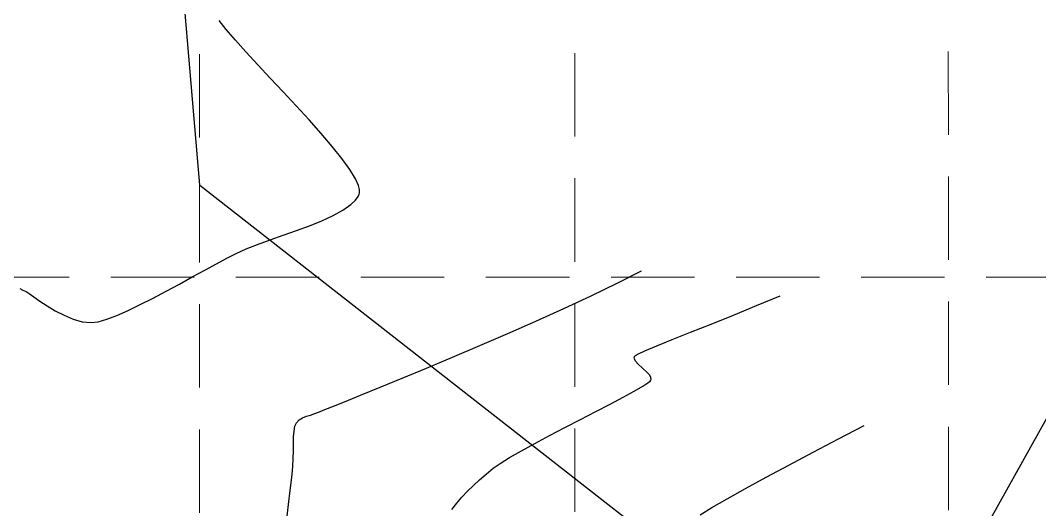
# Model space of a CAD drawing. Extents: x 2138193 to 2139991, y 332071 to 334944.
# Drawn here: x 2139428.8 to 2139551.1, y 332807.1 to 332865.7 of the extents above; entities that cross this region are included whole.
import ezdxf

# ---------------------------------------------------------------- set-up
doc = ezdxf.new("R2010")
doc.units = 0
doc.header["$LTSCALE"] = 100
doc.header["$MEASUREMENT"] = 0
doc.linetypes.add('DASHED', pattern=[0.75, 0.5, -0.25])
doc.linetypes.add('HIDDEN', pattern=[0.375, 0.25, -0.125])
for name, color, linetype in [('CONTOURS', 35, 'Continuous'), ('GRID', 254, 'DASHED'), ('V-PROP-SUBD-N', 7, 'Continuous')]:
    doc.layers.add(name, color=color, linetype=linetype)

msp = doc.modelspace()

# ---------------------------------------------------------------- linework, layer by layer
at = {"layer": 'CONTOURS'}
for points, elevation in [([(2139453.519615916, 332864.6440675812), (2139452.662184537, 332865.7413441548)], 548), ([(2139455.873274416, 332861.9566107688), (2139454.604583776, 332863.3721421224)], 548), ([(2139457.281874133, 332860.428516511), (2139455.873274416, 332861.9566107688)], 548), ([(2139458.786569225, 332858.8189023396), (2139457.281874133, 332860.428516511)], 548), ([(2139460.34354599, 332857.1588112451), (2139458.786569225, 332858.8189023396)], 548), ([(2139464.890029303, 332852.186106328), (2139463.439089731, 332853.8113702487)], 548), ([(2139467.379175338, 332849.1877065941), (2139466.217995739, 332850.6345374463)], 548), ([(2139469.370230007, 332845.9580244606), (2139469.025919215, 332846.7324309405)], 548), ([(2139469.489712745, 332845.4698849823), (2139469.370230007, 332845.9580244606)], 548), ([(2139469.315996415, 332844.6299221502), (2139469.439800654, 332844.9211110845)], 548), ([(2139469.479751317, 332845.0686232915), (2139469.498038661, 332845.1923101944)], 548), ([(2139466.332977371, 332842.3395685048), (2139467.512704902, 332842.9817074575)], 548), ([(2139467.512704902, 332842.9817074575), (2139468.463904867, 332843.6489147873)], 548), ([(2139463.488910395, 332841.1204070193), (2139464.97496497, 332841.7199757515)], 548), ([(2139458.764920583, 332839.4166231685), (2139460.333645506, 332839.9712529059)], 548), ([(2139454.697288253, 332837.8022570966), (2139455.896499261, 332838.334647442)], 548), ([(2139455.896499261, 332838.334647442), (2139457.26912427, 332838.87192874)], 548), ([(2139453.593380427, 332837.2449262831), (2139454.697288253, 332837.8022570966)], 548), ([(2139428.762186469, 332833.5788438988), (2139429.12935232, 332833.4149027911)], 548), ([(2139429.12935232, 332833.4149027911), (2139429.528210429, 332833.217218831)], 548), ([(2139429.874512625, 332832.9897830206), (2139430.429898447, 332832.5950721401)], 548), ([(2139430.429898447, 332832.5950721401), (2139431.160191312, 332832.0848821301)], 548), ([(2139443.202256536, 332831.6588049149), (2139444.736523204, 332832.441569561)], 548), ([(2139432.031214638, 332831.5110089313), (2139433.008791842, 332830.9252484841)], 548), ([(2139433.008791842, 332830.9252484841), (2139434.058746343, 332830.3793967291)], 548), ([(2139440.386795791, 332830.3602294964), (2139441.741129139, 332830.9557026273)], 548), ([(2139490.648883687, 332829.6877508806), (2139494.0056647, 332831.2045772693)], 546), ([(2139514.32993093, 332830.4062807233), (2139517.115350503, 332831.5458197685)], 545), ([(2139434.058746343, 332830.3793967291), (2139435.146901557, 332829.9252496068)], 548), ([(2139439.172911267, 332829.90035232), (2139440.386795791, 332830.3602294964)], 548), ([(2139487.263345477, 332828.1941009058), (2139490.648883687, 332829.6877508806)], 546), ([(2139507.002598518, 332827.468236904), (2139509.197977485, 332828.3474493822)], 545), ([(2139480.640027098, 332825.3541634036), (2139483.907557478, 332826.7430856464)], 546), ([(2139502.947263393, 332825.745279763), (2139503.730923349, 332826.1104178765)], 545), ([(2139477.519261743, 332824.0467924791), (2139480.640027098, 332825.3541634036)], 546), ([(2139502.442163921, 332825.333975334), (2139502.455208215, 332825.4203394799)], 545), ([(2139502.475729868, 332825.4547298919), (2139502.592372085, 332825.547711236)], 545), ([(2139502.91957247, 332824.5152616092), (2139502.598436189, 332824.8869098747)], 545), ([(2139504.428116005, 332822.5945110337), (2139504.446104602, 332822.6365890546)], 545), ([(2139504.457487508, 332822.7261143935), (2139504.432814606, 332822.9077748663)], 545), ([(2139504.446104602, 332822.6365890546), (2139504.457487508, 332822.7261143935)], 545), ([(2139497.835016801, 332818.8389396992), (2139499.559772871, 332819.7363863884)], 545), ([(2139499.559772871, 332819.7363863884), (2139501.118506959, 332820.5612854807)], 545), ([(2139463.624590434, 332818.4275839531), (2139464.151993206, 332818.5905293718)], 546), ([(2139464.151993206, 332818.5905293718), (2139464.697947232, 332818.8131302432)], 546), ([(2139464.697947232, 332818.8131302432), (2139465.15314999, 332819.0048094986)], 546), ([(2139496.006594696, 332817.8938862548), (2139497.835016801, 332818.8389396992)], 545), ([(2139461.74798444, 332817.0766154549), (2139461.930482833, 332817.4922501664)], 546), ([(2139461.930482833, 332817.4922501664), (2139462.268685116, 332817.8566270937)], 546), ([(2139462.671436842, 332818.104638146), (2139463.127238464, 332818.2802886551)], 546), ([(2139494.136862501, 332816.9261668964), (2139496.006594696, 332817.8938862548)], 545), ([(2139526.928353332, 332815.5511799004), (2139530.010361206, 332817.1667557404)], 544), ([(2139461.558849603, 332814.1215702661), (2139461.565875192, 332814.9987959242)], 546), ([(2139523.904392558, 332813.9620645298), (2139526.928353332, 332815.5511799004)], 544), ([(2139461.544603853, 332813.1982113596), (2139461.558849603, 332814.1215702661)], 546), ([(2139520.998524948, 332812.4256870185), (2139523.904392558, 332813.9620645298)], 544), ([(2139461.412710488, 332811.3239169822), (2139461.502702597, 332812.2564249999)], 546), ([(2139486.351008243, 332812.6205108452), (2139487.491951715, 332813.3274471519)], 545), ([(2139484.698065288, 332811.3405623103), (2139485.542890352, 332812.0405536731)], 545), ([(2139482.441260165, 332809.2900863009), (2139483.149235391, 332809.9762777016)], 545), ([(2139481.148263179, 332807.8548599201), (2139481.77493116, 332808.5865967328)], 545), ([(2139481.77493116, 332808.5865967328), (2139482.441260165, 332809.2900863009)], 545), ([(2139513.58994175, 332808.3957555392), (2139515.78125348, 332809.6162551334)], 544), ([(2139480.559271026, 332807.0839267853), (2139481.148263179, 332807.8548599201)], 545), ([(2139511.75690744, 332807.3331033638), (2139513.58994175, 332808.3957555392)], 544), ([(2139510.342196615, 332806.4545759969), (2139511.75690744, 332807.3331033638)], 544)]:
    msp.add_lwpolyline(points, dxfattribs=dict(at, elevation=elevation))
at = {"layer": 'CONTOURS', "extrusion": (0.7608072936157422, 0.648977859392052, 0), "elevation": 1843733.626249935}
msp.add_lwpolyline([(-1135213.78824599, 548), (-1135212.116435705, 548)], dxfattribs=at)
at = {"layer": 'CONTOURS', "extrusion": (0.7315139397276651, 0.6818264852468773, 0), "elevation": 1791995.891479964}
msp.add_lwpolyline([(-1215253.370714119, 548), (-1215251.074756468, 548)], dxfattribs=at)
at = {"layer": 'CONTOURS', "extrusion": (0.7368952772101304, 0.6760069159597445, 0), "elevation": 1801571.982518815}
msp.add_lwpolyline([(-1201013.67966755, 548), (-1201011.41623064, 548)], dxfattribs=at)
at = {"layer": 'CONTOURS', "extrusion": (0.7597281357556689, 0.6502408474874644, 0), "elevation": 1841845.759998503}
msp.add_lwpolyline([(-1138292.334698124, 548), (-1138290.292429569, 548)], dxfattribs=at)
at = {"layer": 'CONTOURS', "extrusion": (0.8095905083321343, 0.5869950671159992, 0), "elevation": 1927473.314343919}
msp.add_lwpolyline([(-986386.8741569179, 548), (-986385.2547581987, 548)], dxfattribs=at)
at = {"layer": 'CONTOURS', "extrusion": (0.8543048052409048, 0.5197723537687433, 0), "elevation": 2000763.199066728}
msp.add_lwpolyline([(-827684.2884928647, 548), (-827682.9491280215, 548)], dxfattribs=at)
at = {"layer": 'CONTOURS', "extrusion": (0.9995504468305018, 0.02998173178694936, 0), "elevation": 2148486.968027192}
msp.add_lwpolyline([(268550.5600424847, 548), (268550.8377421134, 548)], dxfattribs=at)
at = {"layer": 'CONTOURS', "extrusion": (0.7012884639246016, -0.7128776124737491, 0), "elevation": 1263107.766901547}
msp.add_lwpolyline([(1758598.581785891, 548), (1758599.371061671, 548)], dxfattribs=at)
at = {"layer": 'CONTOURS', "extrusion": (0.8280629960555312, -0.5606350636229751, 0), "elevation": 1585011.0014999}
msp.add_lwpolyline([(1475077.321305498, 548), (1475077.837567383, 548)], dxfattribs=at)
at = {"layer": 'CONTOURS', "extrusion": (0.9652272956812625, -0.2614120648934111, 0), "elevation": 1978064.623454558}
msp.add_lwpolyline([(880554.1271199334, 548), (880554.2799463274, 548)], dxfattribs=at)
at = {"layer": 'CONTOURS', "extrusion": (0.4150875295495957, -0.9097814808031727, 0), "elevation": 585251.9981434827}
msp.add_lwpolyline([(2084604.060325926, 548), (2084605.553005684, 548)], dxfattribs=at)
at = {"layer": 'CONTOURS', "extrusion": (0.3356676285174838, -0.9419804898008497, 0), "elevation": 404618.8173558986}
msp.add_lwpolyline([(2127053.496823173, 548), (2127055.186253955, 548)], dxfattribs=at)
at = {"layer": 'CONTOURS', "extrusion": (0.3488219911992945, -0.9371889982579605, 0), "elevation": 434356.8780866018}
msp.add_lwpolyline([(2121182.277690249, 548), (2121183.946354794, 548)], dxfattribs=at)
at = {"layer": 'CONTOURS', "extrusion": (0.3421694060589063, -0.9396382801681162, 0), "elevation": 419308.6778724439}
msp.add_lwpolyline([(2124203.227974277, 548), (2124204.819859521, 548)], dxfattribs=at)
at = {"layer": 'CONTOURS', "extrusion": (0.4695284948288435, -0.8829173192002525, 0), "elevation": 710666.6574357607}
msp.add_lwpolyline([(2045235.767572495, 548), (2045237.20185401, 548)], dxfattribs=at)
at = {"layer": 'CONTOURS', "extrusion": (-0.4828632898346976, 0.8756957481511561, 0), "elevation": -741599.4118352067}
msp.add_lwpolyline([(-2034220.57676288, 548), (-2034222.278582252, 548)], dxfattribs=at)
at = {"layer": 'CONTOURS', "extrusion": (0.4791373421524262, -0.8777399428960203, 0), "elevation": 732947.5483806763}
msp.add_lwpolyline([(2037355.604119578, 548), (2037357.193589659, 548)], dxfattribs=at)
at = {"layer": 'CONTOURS', "extrusion": (0.4496285746140058, -0.8932156206037697, 0), "elevation": 664687.7815133678}
msp.add_lwpolyline([(2060686.956992671, 546), (2060690.225481162, 546)], dxfattribs=at)
at = {"layer": 'CONTOURS', "extrusion": (-0.4821290660933048, 0.8761002018194025, 0), "elevation": -739893.9609297803}
msp.add_lwpolyline([(-2034839.738379131, 548), (-2034841.509587287, 548)], dxfattribs=at)
at = {"layer": 'CONTOURS', "extrusion": (0.5489516375386231, 0.8358541138522108, 0), "elevation": 1452643.356748625}
msp.add_lwpolyline([(-1605541.632832055, 548), (-1605542.047141432, 548)], dxfattribs=at)
at = {"layer": 'CONTOURS', "extrusion": (0.4684567077069523, -0.8834864532093082, 0), "elevation": 708184.2842773423}
msp.add_lwpolyline([(2046088.031903951, 548), (2046089.813200265, 548)], dxfattribs=at)
at = {"layer": 'CONTOURS', "extrusion": (0.4773935455087556, -0.8786895940584364, 0), "elevation": 728900.7232837686}
msp.add_lwpolyline([(2038801.667591948, 548), (2038803.465247106, 548)], dxfattribs=at)
at = {"layer": 'CONTOURS', "extrusion": (-0.4339980523879111, 0.9009138085985253, 0), "elevation": -628684.0525021635}
msp.add_lwpolyline([(-2071951.393143388, 546), (-2071954.860449989, 546)], dxfattribs=at)
at = {"layer": 'CONTOURS', "extrusion": (-0.5501727593817519, -0.8350508576333953, 0), "elevation": -1454988.462838491}
msp.add_lwpolyline([(1603418.678614982, 548), (1603419.721693159, 548)], dxfattribs=at)
at = {"layer": 'CONTOURS', "extrusion": (-0.4216940848243236, 0.9067381644246459, 0), "elevation": -600421.2112042648}
msp.add_lwpolyline([(-2080313.817709132, 546), (-2080317.42350906, 546)], dxfattribs=at)
at = {"layer": 'CONTOURS', "extrusion": (-0.3864674134584942, 0.9223030620868076, 0), "elevation": -519882.0917510292}
msp.add_lwpolyline([(-2101911.73350526, 545), (-2101914.802935459, 545)], dxfattribs=at)
at = {"layer": 'CONTOURS', "extrusion": (0.4336135968365915, -0.9010989116841912, 0), "elevation": 627777.4166348992}
msp.add_lwpolyline([(2072168.652383975, 548), (2072170.273878994, 548)], dxfattribs=at)
at = {"layer": 'CONTOURS', "extrusion": (-0.2735772261642516, -0.9618500409753455, 0), "elevation": -905433.2102867917}
msp.add_lwpolyline([(1966761.095977115, 548), (1966762.231475685, 548)], dxfattribs=at)
at = {"layer": 'CONTOURS', "extrusion": (-0.1079780708366369, -0.9941532760185414, 0), "elevation": -561895.8494875642}
msp.add_lwpolyline([(2090989.246212928, 548), (2090990.314485718, 548)], dxfattribs=at)
at = {"layer": 'CONTOURS', "extrusion": (0.1249529121242658, -0.9921626730288061, 0), "elevation": -62892.08456101891}
msp.add_lwpolyline([(2164257.846617173, 548), (2164258.685212061, 548)], dxfattribs=at)
at = {"layer": 'CONTOURS', "extrusion": (0.2740661855194351, -0.961710832815575, 0), "elevation": 266261.8126168916}
msp.add_lwpolyline([(2148738.168776792, 548), (2148739.249955133, 548)], dxfattribs=at)
at = {"layer": 'CONTOURS', "extrusion": (0.3735137282536506, -0.927624651896476, 0), "elevation": 490396.2842578941}
msp.add_lwpolyline([(2108980.089263016, 545), (2108982.961455791, 545)], dxfattribs=at)
at = {"layer": 'CONTOURS', "extrusion": (0.3968797412125933, -0.9178706177969884, 0), "elevation": 543625.9312645381}
msp.add_lwpolyline([(2095861.607660959, 546), (2095865.263718723, 546)], dxfattribs=at)
at = {"layer": 'CONTOURS', "extrusion": (0.3710575680838362, -0.9286098648882152, 0), "elevation": 484813.3931385857}
msp.add_lwpolyline([(2110267.824454896, 545), (2110270.481799724, 545)], dxfattribs=at)
at = {"layer": 'CONTOURS', "extrusion": (0.3771481627848768, -0.926152937320825, 0), "elevation": 498661.9979667472}
msp.add_lwpolyline([(2107033.968186694, 545), (2107035.963044981, 545)], dxfattribs=at)
at = {"layer": 'CONTOURS', "extrusion": (0.4864078564004039, -0.8737318794870449, 0), "elevation": 749870.5783757697}
msp.add_lwpolyline([(2031240.582418179, 545), (2031240.988596912, 545)], dxfattribs=at)
at = {"layer": 'CONTOURS', "extrusion": (0.3912534361529154, -0.9202829720789886, 0), "elevation": 530793.9843048898}
msp.add_lwpolyline([(2099168.211610627, 545), (2099169.759103463, 545)], dxfattribs=at)
at = {"layer": 'CONTOURS', "extrusion": (0.9924882320681715, 0.1223401373474606, 0), "elevation": 2164148.893400062}
msp.add_lwpolyline([(68578.0273509721, 545), (68578.2046751165, 545)], dxfattribs=at)
at = {"layer": 'CONTOURS', "extrusion": (0.8587307960760951, -0.5124269897951472, 0), "elevation": 1666707.918295847}
msp.add_lwpolyline([(1382146.240944155, 545), (1382146.28099211, 545)], dxfattribs=at)
at = {"layer": 'CONTOURS', "extrusion": (0.8956901283783754, 0.4446787536250517, 0), "elevation": 2064331.51294566}
msp.add_lwpolyline([(-653283.3831663402, 545), (-653283.0805244732, 545)], dxfattribs=at)
at = {"layer": 'CONTOURS', "extrusion": (-0.6708051194661269, -0.7416336640808826, 0), "elevation": -1682023.376311349}
msp.add_lwpolyline([(1363467.708242724, 545), (1363467.000832957, 545)], dxfattribs=at)
at = {"layer": 'CONTOURS', "extrusion": (0.3823383818948365, -0.9240223816174791, 0), "elevation": 510467.5044381599}
msp.add_lwpolyline([(2104173.365052678, 546), (2104176.520271619, 546)], dxfattribs=at)
at = {"layer": 'CONTOURS', "extrusion": (-0.6719114724878267, -0.7406314691796728, 0), "elevation": -1684056.867855172}
msp.add_lwpolyline([(1360955.998217466, 545), (1360955.287916661, 545)], dxfattribs=at)
at = {"layer": 'CONTOURS', "extrusion": (0.7587040438418502, 0.6514354717529773, 0), "elevation": 1840063.389147474}
msp.add_lwpolyline([(-1141234.692601078, 545), (-1141234.194709125, 545)], dxfattribs=at)
at = {"layer": 'CONTOURS', "extrusion": (0.3789621710353346, -0.9254121638082061, 0), "elevation": 502781.6357909883}
msp.add_lwpolyline([(2106020.223226301, 546), (2106023.088666354, 546)], dxfattribs=at)
at = {"layer": 'CONTOURS', "extrusion": (-0.5467846262128442, 0.8372732962045789, 0), "elevation": -891184.7312641544}
msp.add_lwpolyline([(-1973331.032775285, 545), (-1973331.726056981, 545)], dxfattribs=at)
at = {"layer": 'CONTOURS', "extrusion": (-0.6254985027431115, 0.7802253668435332, 0), "elevation": -1078580.211889432}
msp.add_lwpolyline([(-1877475.180347782, 545), (-1877475.523641329, 545)], dxfattribs=at)
at = {"layer": 'CONTOURS', "extrusion": (0.8954336151357802, 0.4451950593670906, 0), "elevation": 2063955.303059769}
msp.add_lwpolyline([(-654475.9834742009, 545), (-654475.6730762583, 545)], dxfattribs=at)
at = {"layer": 'CONTOURS', "extrusion": (0.7607311510960504, -0.6490671119014414, 0), "elevation": 1411563.466180965}
msp.add_lwpolyline([(1641870.334799589, 545), (1641870.475490753, 545)], dxfattribs=at)
at = {"layer": 'CONTOURS', "extrusion": (0.3743138833690661, -0.9273020633629417, 0), "elevation": 492207.7602790846}
msp.add_lwpolyline([(2108511.943490647, 546), (2108514.044889156, 546)], dxfattribs=at)
at = {"layer": 'CONTOURS', "extrusion": (0.3762534284260967, -0.9265167875422486, 0), "elevation": 496618.7141439178}
msp.add_lwpolyline([(2107479.492079537, 546), (2107482.006255062, 546)], dxfattribs=at)
at = {"layer": 'CONTOURS', "extrusion": (0.479747421070142, -0.8774066400344529, 0), "elevation": 734401.1735685235}
msp.add_lwpolyline([(2036882.293694971, 545), (2036883.809931687, 545)], dxfattribs=at)
at = {"layer": 'CONTOURS', "extrusion": (-0.5029620378443982, 0.864308503074805, 0), "elevation": -788428.2418288923}
msp.add_lwpolyline([(-2016586.632502371, 545), (-2016587.835339423, 545)], dxfattribs=at)
at = {"layer": 'CONTOURS', "extrusion": (0.3735133220182457, -0.9276248154695379, 0), "elevation": 490387.5667847376}
msp.add_lwpolyline([(2108934.391252988, 546), (2108936.018343041, 546)], dxfattribs=at)
at = {"layer": 'CONTOURS', "extrusion": (0.2839673711091327, -0.9588339439889308, 0), "elevation": 288420.2555060458}
msp.add_lwpolyline([(2145899.400419579, 546), (2145899.919124589, 546)], dxfattribs=at)
at = {"layer": 'CONTOURS', "extrusion": (0.3752038352409719, -0.9269423293929702, 0), "elevation": 494231.5072419229}
msp.add_lwpolyline([(2108035.779761547, 546), (2108036.87100488, 546)], dxfattribs=at)
at = {"layer": 'CONTOURS', "extrusion": (0.5243486443028551, -0.8515036695268895, 0), "elevation": 838428.5139201072}
msp.add_lwpolyline([(1996272.564521899, 546), (1996273.03751073, 546)], dxfattribs=at)
at = {"layer": 'CONTOURS', "extrusion": (0.9970649626853577, -0.07656017362340656, 0), "elevation": 2107701.750927762}
msp.add_lwpolyline([(495636.525877877, 546), (495637.2297856479, 546)], dxfattribs=at)
at = {"layer": 'CONTOURS', "extrusion": (0.9826800625025546, -0.1853102662023229, 0), "elevation": 2040731.983166884}
msp.add_lwpolyline([(723516.3490158989, 546), (723516.9316990762, 546)], dxfattribs=at)
at = {"layer": 'CONTOURS', "extrusion": (0.4693195544999053, -0.8830284003156469, 0), "elevation": 710219.6221465443}
msp.add_lwpolyline([(2045427.492007139, 545), (2045429.491132582, 545)], dxfattribs=at)
at = {"layer": 'CONTOURS', "extrusion": (0.4629098524644822, -0.8864053635280595, 0), "elevation": 695382.2068163857}
msp.add_lwpolyline([(2050521.226742129, 545), (2050523.312341357, 545)], dxfattribs=at)
at = {"layer": 'CONTOURS', "extrusion": (0.9996827743783859, -0.02518631793520299, 0), "elevation": 2130400.489476759}
msp.add_lwpolyline([(386594.5805593285, 546), (386595.3842008786, 546)], dxfattribs=at)
at = {"layer": 'CONTOURS', "extrusion": (-0.4799763472210835, 0.8772814292507883, 0), "elevation": -734932.4074821472}
msp.add_lwpolyline([(-2036676.796513344, 545), (-2036678.642587753, 545)], dxfattribs=at)
at = {"layer": 'CONTOURS', "extrusion": (-0.4972751222518228, 0.8675929072954868, 0), "elevation": -775167.421769975}
msp.add_lwpolyline([(-2021703.961358036, 545), (-2021705.588172979, 545)], dxfattribs=at)
at = {"layer": 'CONTOURS', "extrusion": (0.9990117310696873, -0.04444728546432164, 0), "elevation": 2122554.538004528}
msp.add_lwpolyline([(427576.6045628965, 546), (427577.5472809151, 546)], dxfattribs=at)
at = {"layer": 'CONTOURS', "extrusion": (0.5830541714167848, -0.8124332792257384, 0), "elevation": 977048.3929952944}
msp.add_lwpolyline([(1932236.704009019, 545), (1932237.698697336, 545)], dxfattribs=at)
at = {"layer": 'CONTOURS', "extrusion": (-0.4712360400625403, 0.882007139736508, 0), "elevation": -714676.4673265723}
msp.add_lwpolyline([(-2043902.913242018, 544), (-2043906.005879547, 544)], dxfattribs=at)
at = {"layer": 'CONTOURS', "extrusion": (0.9926765271995326, -0.1208027828614704, 0), "elevation": 2083588.591149872}
msp.add_lwpolyline([(588826.1603638387, 546), (588826.8817187485, 546)], dxfattribs=at)
at = {"layer": 'CONTOURS', "extrusion": (0.6513991015308267, -0.7587352703840989, 0), "elevation": 1141142.707590242}
msp.add_lwpolyline([(1840094.458364268, 545), (1840095.509090768, 545)], dxfattribs=at)
at = {"layer": 'CONTOURS', "extrusion": (0.9932193686267042, -0.1162552613208156, 0), "elevation": 2086263.442797355}
msp.add_lwpolyline([(579276.3319370836, 546), (579277.5772857569, 546)], dxfattribs=at)
at = {"layer": 'CONTOURS', "extrusion": (0.6708141645696367, -0.7416254827153261, 0), "elevation": 1188375.242055728}
msp.add_lwpolyline([(1809948.86951017, 545), (1809949.88296866, 545)], dxfattribs=at)
at = {"layer": 'CONTOURS', "extrusion": (-0.4772563573049547, 0.8787641147725627, 0), "elevation": -728636.3603412617}
msp.add_lwpolyline([(-2038965.196685127, 544), (-2038968.029690078, 544)], dxfattribs=at)
at = {"layer": 'CONTOURS', "extrusion": (0.9931842240022818, -0.1165551251253484, 0), "elevation": 2086088.454753536}
msp.add_lwpolyline([(579904.4832009132, 546), (579906.1824460597, 546)], dxfattribs=at)
at = {"layer": 'CONTOURS', "extrusion": (0.9929464092552142, -0.1185640263620333, 0), "elevation": 2084911.081614552}
msp.add_lwpolyline([(584121.2193977865, 546), (584123.3024399475, 546)], dxfattribs=at)
at = {"layer": 'GRID', "color": 252, "linetype": 'HIDDEN', "lineweight": 0, "ltscale": 0.4}
for p, q in [((2139450.305840753, 332296.7063528991), (2139450.305840753, 334897.5322012084)), ((2139495.35672624, 332296.8083245764), (2139495.144615377, 334897.5322012084)), ((2139540.147992776, 332297.0267178984), (2139539.983390001, 334897.5322012084)), ((2138239.658925912, 332834.9485650579), (2139943.532361615, 332834.9485650579))]:
    msp.add_line(p, q, dxfattribs=at)
at = {"layer": 'V-PROP-SUBD-N'}
for p, q in [((2139450.337771292, 332845.9984769359), (2139434.747024004, 333030.1649171435)), ((2139531.919770532, 332782.2487099599), (2139591.453366571, 332888.8458010511)), ((2139450.337771292, 332845.9984769359), (2139584.602433848, 332741.0814482926))]:
    msp.add_line(p, q, dxfattribs=at)

doc.saveas('drawing.dxf')
